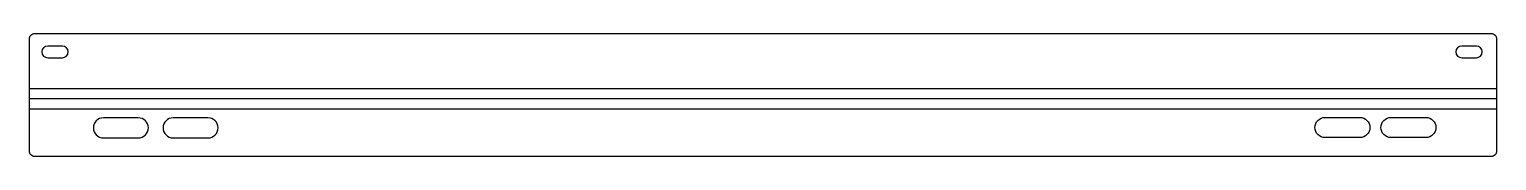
# Model space of a CAD drawing. Header units: millimetres. Extents: x -2 to 398, y 0 to 34.
import ezdxf

# ---------------------------------------------------------------- set-up
doc = ezdxf.new("R2010")
doc.units = ezdxf.units.MM

msp = doc.modelspace()

# ---------------------------------------------------------------- linework, layer by layer
at = {"layer": 'BEND'}
msp.add_line((-1.5, 15.83), (398.5, 15.83), dxfattribs=at)
at = {"layer": 'BEND_EXTENT'}
for p, q in [((-1.5, 18.65), (398.5, 18.65)), ((-1.5, 13), (398.5, 13))]:
    msp.add_line(p, q, dxfattribs=at)
at = {"layer": 'INTERIOR_PROFILES'}
for points in [[(3.5, 27.02), (7.5, 27.02, 1), (7.5, 30.22), (3.5, 30.22, 1)], [(388.97, 27.02), (392.97, 27.02, 1), (392.97, 30.22), (388.97, 30.22, 1)], [(28.2, 10.58), (18.7, 10.58, 1), (18.7, 5.08), (28.2, 5.08, 1)], [(47.2, 10.58), (37.7, 10.58, 1), (37.7, 5.08), (47.2, 5.08, 1)], [(361.2, 10.68, -1), (361.2, 5.18), (351.7, 5.18, -1), (351.7, 10.68)], [(369.7, 5.18, -1), (369.7, 10.68), (379.2, 10.68, -1), (379.2, 5.18)]]:
    msp.add_lwpolyline(points, format="xyb", close=True, dxfattribs=at)
at = {"layer": 'OUTER_PROFILES'}
msp.add_lwpolyline([(-1.5, 32.15, -0.414214), (0, 33.65), (397, 33.65, -0.414214), (398.5, 32.15), (398.5, 1.5, -0.414214), (397, 0), (0, 0, -0.414214), (-1.5, 1.5)], format="xyb", close=True, dxfattribs=at)

doc.saveas('drawing.dxf')
